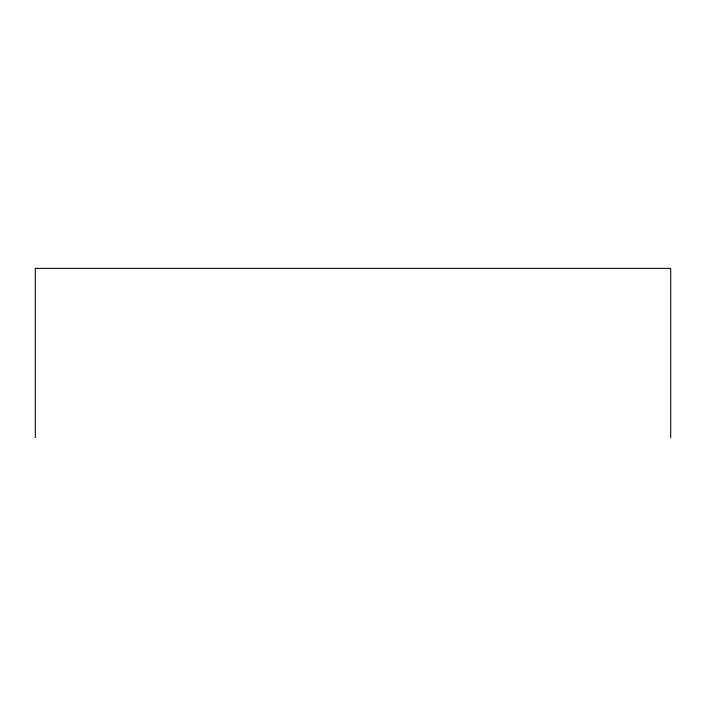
<?xml version="1.0" encoding="UTF-8"?>
<svg xmlns="http://www.w3.org/2000/svg" width="706" height="706" viewBox="0 0 706 706"><rect width="100%" height="100%" fill="white"/><g stroke="black" fill="none" stroke-linecap="round" stroke-linejoin="round"><path stroke-width="1.06" d="M670.7 437.623L670.7 268.377L35.3 268.377L35.3 437.623"/></g></svg>
